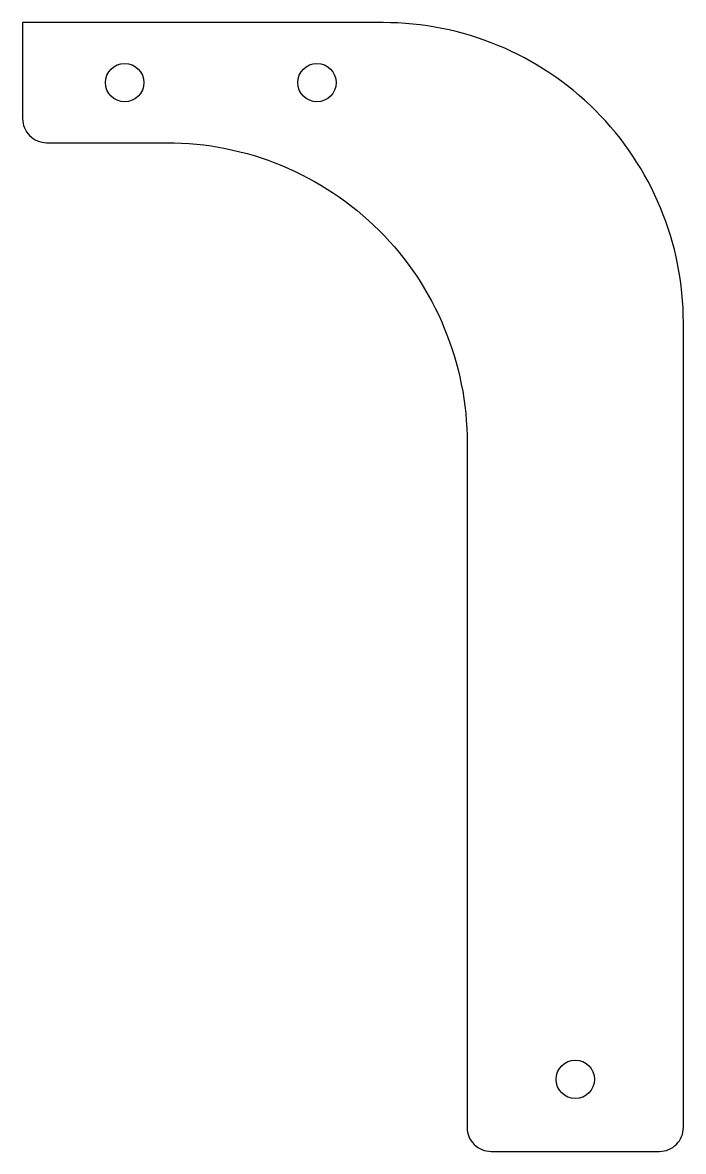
# Model space of a CAD drawing. Header units: millimetres. Extents: x -21.8 to 33.2, y 34 to 128.
import ezdxf

# ---------------------------------------------------------------- set-up
doc = ezdxf.new("R2010")
doc.units = ezdxf.units.MM
doc.layers.get('0').update_dxf_attribs({"linetype": 'CONTINUOUS'})

msp = doc.modelspace()

# ---------------------------------------------------------------- linework, layer by layer
msp.add_lwpolyline([(15.244, 35.989, 0.414214), (17.244, 33.989), (31.244, 33.989, 0.414214), (33.244, 35.989), (33.244, 102.989, 0.414214), (8.244, 127.989), (-21.756, 127.989), (-21.756, 119.989, 0.414214), (-19.756, 117.989), (-9.756, 117.989, -0.414214), (15.244, 92.989)], format="xyb", close=True)
for centre in [(-13.256, 122.989), (2.744, 122.989), (24.244, 39.989)]:
    msp.add_circle(centre, 1.6)

doc.saveas('drawing.dxf')
